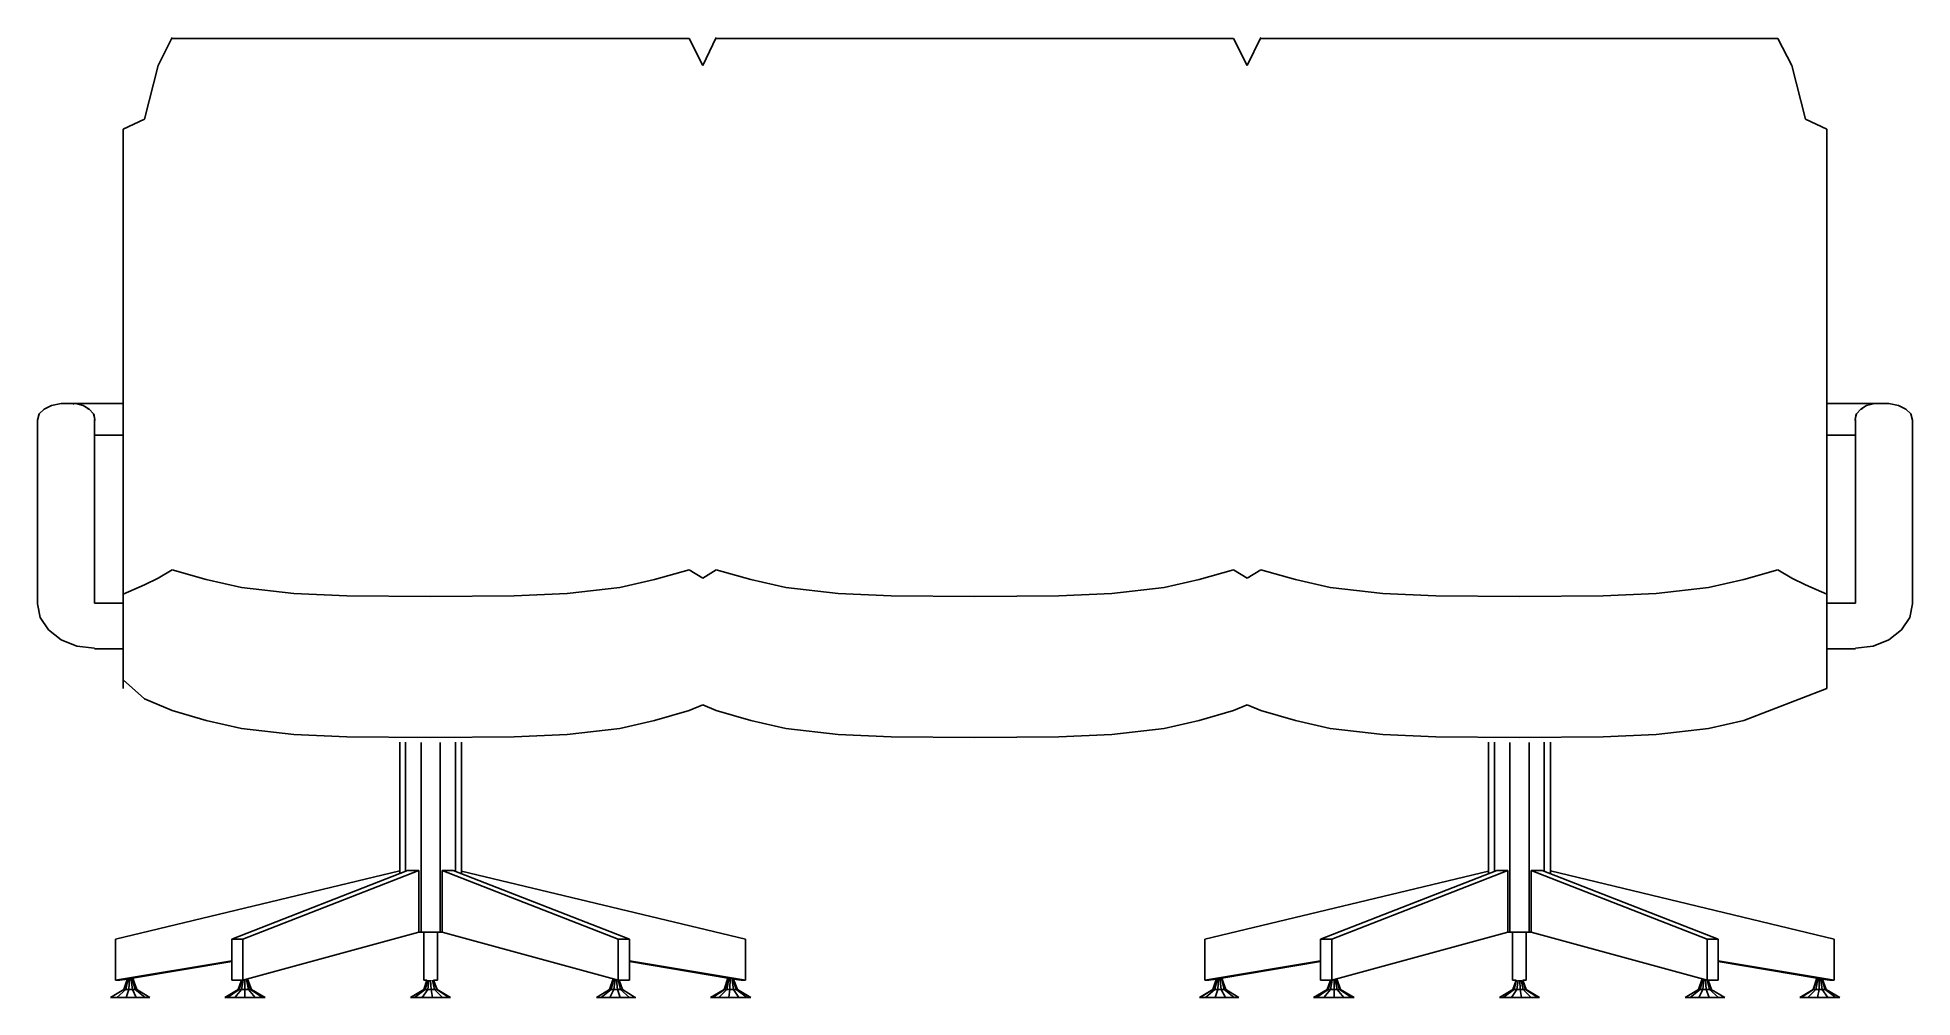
# Model space of a CAD drawing. Extents: x -0.89 to 0.89, y 0 to 0.91.
import ezdxf

# ---------------------------------------------------------------- set-up
doc = ezdxf.new("R2010")
doc.units = 0
doc.layers.get('0').update_dxf_attribs({"linetype": 'CONTINUOUS'})

msp = doc.modelspace()

# ---------------------------------------------------------------- linework, layer by layer
at = {"color": 7, "linetype": 'CONTINUOUS'}
for p, q in [((-0.7739, 0.8829), (-0.7608, 0.9093)), ((-0.7608, 0.9084), (-0.2712, 0.9084)), ((-0.2712, 0.9084), (-0.2583, 0.8829)), ((-0.2583, 0.8829), (-0.2454, 0.9093)), ((-0.2454, 0.9084), (0.2444, 0.9084)), ((0.2444, 0.9084), (0.2573, 0.8829)), ((0.2573, 0.8829), (0.2702, 0.9093)), ((0.2702, 0.9084), (0.7598, 0.9084)), ((0.7598, 0.9084), (0.773, 0.8829)), ((-0.7868, 0.832), (-0.7739, 0.8829)), ((0.773, 0.8829), (0.7859, 0.832)), ((-0.807, 0.8224), (-0.7868, 0.832)), ((-0.807, 0.2926), (-0.807, 0.8224)), ((0.7859, 0.832), (0.8061, 0.8224)), ((0.8061, 0.8224), (0.8061, 0.2926)), ((-0.8865, 0.5528), (-0.8882, 0.5468)), ((-0.8865, 0.5528), (-0.8818, 0.5574)), ((-0.8818, 0.5574), (-0.8748, 0.5607)), ((-0.8748, 0.5607), (-0.8659, 0.5625)), ((-0.807, 0.5625), (-0.8659, 0.5625)), ((-0.8539, 0.562), (-0.8541, 0.562)), ((-0.8448, 0.5607), (-0.852, 0.5625)), ((-0.8391, 0.5574), (-0.8448, 0.5607)), ((-0.8405, 0.5574), (-0.8403, 0.5574)), ((-0.8351, 0.5528), (-0.8391, 0.5574)), ((-0.8356, 0.5528), (-0.8358, 0.5528)), ((-0.834, 0.5475), (-0.8351, 0.5528)), ((-0.8349, 0.5528), (-0.834, 0.5475)), ((0.8061, 0.5625), (0.8649, 0.5625)), ((0.833, 0.5475), (0.8342, 0.5528)), ((0.834, 0.5528), (0.833, 0.5475)), ((0.8342, 0.5528), (0.8382, 0.5574)), ((0.8347, 0.5528), (0.8349, 0.5528)), ((0.8382, 0.5574), (0.8438, 0.5607)), ((0.8396, 0.5574), (0.8394, 0.5574)), ((0.8438, 0.5607), (0.8511, 0.5625)), ((0.853, 0.562), (0.8532, 0.562)), ((0.8739, 0.5607), (0.8649, 0.5625)), ((0.8809, 0.5574), (0.8739, 0.5607)), ((0.8856, 0.5528), (0.8809, 0.5574)), ((0.8856, 0.5528), (0.8872, 0.5468)), ((-0.8882, 0.5475), (-0.8882, 0.373)), ((-0.8342, 0.5449), (-0.834, 0.5475)), ((-0.834, 0.5475), (-0.8342, 0.5461)), ((-0.8342, 0.5467), (-0.834, 0.5475)), ((-0.834, 0.5475), (-0.8342, 0.5475)), ((-0.8342, 0.5475), (-0.8342, 0.3735)), ((-0.8342, 0.5461), (-0.8342, 0.5467)), ((-0.8342, 0.5377), (-0.8342, 0.5379)), ((0.833, 0.5475), (0.8333, 0.5475)), ((0.8333, 0.5467), (0.833, 0.5475)), ((0.833, 0.5475), (0.8333, 0.5461)), ((0.8333, 0.5449), (0.833, 0.5475)), ((0.8333, 0.5475), (0.8333, 0.3735)), ((0.8333, 0.5461), (0.8333, 0.5467)), ((0.8333, 0.5377), (0.8333, 0.5379)), ((0.8872, 0.5475), (0.8872, 0.373)), ((-0.8342, 0.5326), (-0.807, 0.5326)), ((0.8333, 0.5326), (0.8061, 0.5326)), ((-0.7868, 0.3909), (-0.807, 0.3821)), ((-0.7739, 0.3973), (-0.7868, 0.3909)), ((-0.7739, 0.3973), (-0.7608, 0.4052)), ((-0.7284, 0.3959), (-0.7608, 0.4052)), ((-0.6951, 0.3883), (-0.7284, 0.3959)), ((-0.3038, 0.3959), (-0.3369, 0.3883)), ((-0.2712, 0.4052), (-0.3038, 0.3959)), ((-0.2712, 0.4052), (-0.2583, 0.3973)), ((-0.2583, 0.3973), (-0.2454, 0.4052)), ((-0.2128, 0.3959), (-0.2454, 0.4052)), ((-0.1797, 0.3883), (-0.2128, 0.3959)), ((0.2118, 0.3959), (0.1788, 0.3883)), ((0.2444, 0.4052), (0.2118, 0.3959)), ((0.2444, 0.4052), (0.2573, 0.3973)), ((0.2573, 0.3973), (0.2702, 0.4052)), ((0.3029, 0.3959), (0.2702, 0.4052)), ((0.3359, 0.3883), (0.3029, 0.3959)), ((0.7275, 0.3959), (0.6942, 0.3883)), ((0.7598, 0.4052), (0.7275, 0.3959)), ((0.7275, 0.3959), (0.7598, 0.4052)), ((0.773, 0.3973), (0.7598, 0.4052)), ((0.773, 0.3973), (0.7859, 0.3909)), ((0.7859, 0.3909), (0.8061, 0.3821)), ((-0.8856, 0.36), (-0.8882, 0.373)), ((-0.8342, 0.3735), (-0.8075, 0.3735)), ((-0.6454, 0.3825), (-0.6951, 0.3883)), ((-0.6454, 0.3825), (-0.5952, 0.3806)), ((-0.5161, 0.3799), (-0.5952, 0.3806)), ((-0.4368, 0.3806), (-0.5161, 0.3799)), ((-0.3866, 0.3825), (-0.4368, 0.3806)), ((-0.3369, 0.3883), (-0.3866, 0.3825)), ((-0.13, 0.3825), (-0.1797, 0.3883)), ((-0.0798, 0.3806), (-0.13, 0.3825)), ((-0.0005, 0.3799), (-0.0798, 0.3806)), ((0.0788, 0.3806), (-0.0005, 0.3799)), ((0.129, 0.3825), (0.0788, 0.3806)), ((0.1788, 0.3883), (0.129, 0.3825)), ((0.3857, 0.3825), (0.3359, 0.3883)), ((0.4359, 0.3806), (0.3857, 0.3825)), ((0.5152, 0.3799), (0.4359, 0.3806)), ((0.5942, 0.3806), (0.5152, 0.3799)), ((0.6444, 0.3825), (0.5942, 0.3806)), ((0.6942, 0.3883), (0.6444, 0.3825)), ((0.8333, 0.3735), (0.8065, 0.3735)), ((0.8846, 0.36), (0.8872, 0.373)), ((-0.8856, 0.36), (-0.8778, 0.3482)), ((0.8846, 0.36), (0.8769, 0.3482)), ((-0.8778, 0.3482), (-0.8659, 0.3389)), ((-0.8659, 0.3389), (-0.8509, 0.3329)), ((0.8649, 0.3389), (0.8499, 0.3329)), ((0.8769, 0.3482), (0.8649, 0.3389)), ((-0.8509, 0.3329), (-0.8342, 0.3309)), ((-0.8075, 0.3304), (-0.8342, 0.3304)), ((0.8065, 0.3304), (0.8333, 0.3304)), ((0.8499, 0.3329), (0.8333, 0.3309)), ((-0.7868, 0.2829), (-0.807, 0.301)), ((0.7275, 0.2623), (0.8061, 0.2926)), ((-0.7608, 0.2717), (-0.7868, 0.2829)), ((-0.7284, 0.2623), (-0.7608, 0.2717)), ((-0.2712, 0.2717), (-0.3038, 0.2623)), ((-0.2712, 0.2717), (-0.2583, 0.2771)), ((-0.2583, 0.2771), (-0.2454, 0.2717)), ((-0.2128, 0.2623), (-0.2454, 0.2717)), ((0.2444, 0.2717), (0.2118, 0.2623)), ((0.2444, 0.2717), (0.2573, 0.2771)), ((0.2573, 0.2771), (0.2702, 0.2717)), ((0.3029, 0.2623), (0.2702, 0.2717)), ((-0.6951, 0.2548), (-0.7284, 0.2623)), ((-0.6454, 0.249), (-0.6951, 0.2548)), ((-0.5952, 0.247), (-0.6454, 0.249)), ((-0.3866, 0.249), (-0.4368, 0.247)), ((-0.3369, 0.2548), (-0.3866, 0.249)), ((-0.3038, 0.2623), (-0.3369, 0.2548)), ((-0.1797, 0.2548), (-0.2128, 0.2623)), ((-0.13, 0.249), (-0.1797, 0.2548)), ((-0.0798, 0.247), (-0.13, 0.249)), ((0.129, 0.249), (0.0788, 0.247)), ((0.1788, 0.2548), (0.129, 0.249)), ((0.2118, 0.2623), (0.1788, 0.2548)), ((0.3359, 0.2548), (0.3029, 0.2623)), ((0.3857, 0.249), (0.3359, 0.2548)), ((0.4359, 0.247), (0.3857, 0.249)), ((0.5942, 0.247), (0.6444, 0.249)), ((0.6444, 0.249), (0.6942, 0.2548)), ((0.6942, 0.2548), (0.7275, 0.2623)), ((-0.5161, 0.2463), (-0.5952, 0.247)), ((-0.5452, 0.2417), (-0.5452, 0.1172)), ((-0.5396, 0.1193), (-0.5396, 0.2417)), ((-0.525, 0.2416), (-0.525, 0.0618)), ((-0.4368, 0.247), (-0.5161, 0.2463)), ((-0.507, 0.0618), (-0.507, 0.2416)), ((-0.4924, 0.2417), (-0.4924, 0.1193)), ((-0.4868, 0.117), (-0.4868, 0.2417)), ((-0.0005, 0.2463), (-0.0798, 0.247)), ((0.0788, 0.247), (-0.0005, 0.2463)), ((0.5152, 0.2463), (0.4359, 0.247)), ((0.4858, 0.117), (0.4858, 0.2417)), ((0.4915, 0.2417), (0.4915, 0.1193)), ((0.506, 0.2416), (0.506, 0.0618)), ((0.5152, 0.2463), (0.5942, 0.247)), ((0.5241, 0.0618), (0.5241, 0.2416)), ((0.5386, 0.2417), (0.5386, 0.1193)), ((0.5443, 0.117), (0.5443, 0.2417)), ((-0.5452, 0.12), (-0.8143, 0.0552)), ((-0.7042, 0.0552), (-0.5377, 0.1202)), ((-0.5271, 0.1202), (-0.6937, 0.0552)), ((-0.5271, 0.1202), (-0.5377, 0.1202)), ((-0.5271, 0.0618), (-0.5271, 0.1202)), ((-0.3383, 0.0552), (-0.5051, 0.1202)), ((-0.5051, 0.1202), (-0.4945, 0.1202)), ((-0.5051, 0.1202), (-0.5051, 0.0618)), ((-0.4945, 0.1202), (-0.3277, 0.0552)), ((-0.2179, 0.0552), (-0.4868, 0.1198)), ((0.217, 0.0552), (0.4858, 0.1198)), ((0.4936, 0.1202), (0.3268, 0.0552)), ((0.5039, 0.1202), (0.3373, 0.0552)), ((0.5039, 0.1202), (0.4936, 0.1202)), ((0.5039, 0.0618), (0.5039, 0.1202)), ((0.6927, 0.0552), (0.5262, 0.1202)), ((0.5262, 0.1202), (0.5365, 0.1202)), ((0.5262, 0.0618), (0.5262, 0.1202)), ((0.5365, 0.1202), (0.7033, 0.0552)), ((0.5443, 0.12), (0.8131, 0.0552)), ((-0.8143, 0.0552), (-0.8143, 0.0164)), ((-0.7042, 0.0552), (-0.6937, 0.0552)), ((-0.7042, 0.0164), (-0.7042, 0.0552)), ((-0.6937, 0.0164), (-0.5271, 0.0618)), ((-0.6937, 0.0552), (-0.6937, 0.0164)), ((-0.5271, 0.0618), (-0.5051, 0.0618)), ((-0.5224, 0.0618), (-0.5224, 0.0164)), ((-0.5095, 0.0164), (-0.5095, 0.0618)), ((-0.5051, 0.0618), (-0.3383, 0.0164)), ((-0.3383, 0.0164), (-0.3383, 0.0552)), ((-0.3383, 0.0552), (-0.3277, 0.0552)), ((-0.3277, 0.0552), (-0.3277, 0.0164)), ((-0.2179, 0.0164), (-0.2179, 0.0552)), ((0.217, 0.0164), (0.217, 0.0552)), ((0.3268, 0.0552), (0.3268, 0.0164)), ((0.3373, 0.0552), (0.3268, 0.0552)), ((0.3373, 0.0164), (0.5039, 0.0618)), ((0.3373, 0.0552), (0.3373, 0.0164)), ((0.5039, 0.0618), (0.5262, 0.0618)), ((0.5086, 0.0618), (0.5086, 0.0164)), ((0.5215, 0.0164), (0.5215, 0.0618)), ((0.6927, 0.0164), (0.5262, 0.0618)), ((0.7033, 0.0552), (0.6927, 0.0552)), ((0.6927, 0.0552), (0.6927, 0.0164)), ((0.7033, 0.0164), (0.7033, 0.0552)), ((0.8131, 0.0552), (0.8131, 0.0164)), ((-0.8143, 0.0164), (-0.7042, 0.0348)), ((-0.8063, 0.0077), (-0.803, 0.0181)), ((-0.8023, 0.0183), (-0.8046, 0.0077)), ((-0.8016, 0.0077), (-0.8009, 0.0185)), ((-0.7997, 0.0186), (-0.7983, 0.0077)), ((-0.7957, 0.0077), (-0.7988, 0.0188)), ((-0.7983, 0.019), (-0.7941, 0.0077)), ((-0.7042, 0.0341), (-0.7981, 0.0183)), ((-0.2179, 0.0164), (-0.3277, 0.0347)), ((-0.3277, 0.0341), (-0.2344, 0.0183)), ((-0.2344, 0.0183), (-0.2381, 0.0077)), ((-0.2374, 0.0077), (-0.2339, 0.019)), ((-0.2355, 0.0077), (-0.2332, 0.0188)), ((-0.2322, 0.0186), (-0.2325, 0.0077)), ((-0.2292, 0.0077), (-0.2308, 0.0185)), ((-0.2299, 0.0183), (-0.2266, 0.0077)), ((-0.2254, 0.0077), (-0.2294, 0.0181)), ((0.217, 0.0164), (0.3268, 0.0347)), ((0.2283, 0.0181), (0.2247, 0.0077)), ((0.2266, 0.0077), (0.229, 0.0183)), ((0.2301, 0.0185), (0.2294, 0.0077)), ((0.2313, 0.0186), (0.2327, 0.0077)), ((0.2355, 0.0077), (0.2325, 0.0188)), ((0.2329, 0.019), (0.2369, 0.0077)), ((0.3268, 0.0341), (0.2332, 0.0183)), ((0.3268, 0.0347), (0.3268, 0.0341)), ((0.7033, 0.0348), (0.8131, 0.0164)), ((0.7967, 0.0183), (0.7033, 0.0341)), ((0.7932, 0.0077), (0.7967, 0.0183)), ((0.7936, 0.0077), (0.7971, 0.019)), ((0.7978, 0.0188), (0.7957, 0.0077)), ((0.799, 0.0186), (0.7988, 0.0077)), ((0.8002, 0.0185), (0.8018, 0.0077)), ((0.8044, 0.0077), (0.8011, 0.0183)), ((0.8016, 0.0181), (0.8056, 0.0077)), ((-0.819, 0), (-0.8063, 0.0077)), ((-0.7817, 0), (-0.819, 0)), ((-0.8143, 0.0164), (-0.8103, 0.0164)), ((-0.8046, 0.0077), (-0.8131, 0)), ((-0.8032, 0.0174), (-0.8103, 0.0164)), ((-0.8065, 0.0077), (-0.7941, 0.0077)), ((-0.8042, 0), (-0.8016, 0.0077)), ((-0.7983, 0.0077), (-0.7946, 0)), ((-0.7861, 0), (-0.7957, 0.0077)), ((-0.7941, 0.0077), (-0.7817, 0)), ((-0.7108, 0), (-0.6981, 0.0077)), ((-0.6726, 0), (-0.7108, 0)), ((-0.7082, 0), (-0.6972, 0.0077)), ((-0.7042, 0.0164), (-0.6937, 0.0164)), ((-0.6949, 0.0077), (-0.7012, 0)), ((-0.6951, 0.0164), (-0.6981, 0.0077)), ((-0.6981, 0.0077), (-0.6855, 0.0077)), ((-0.6972, 0.0077), (-0.6946, 0.0164)), ((-0.6946, 0.0164), (-0.6951, 0.0164)), ((-0.6935, 0.0164), (-0.6949, 0.0077)), ((-0.6937, 0.0164), (-0.6935, 0.0164)), ((-0.6918, 0.0167), (-0.6918, 0)), ((-0.6885, 0.0077), (-0.6904, 0.0172)), ((-0.6892, 0.0176), (-0.6895, 0.0174)), ((-0.6895, 0.0174), (-0.6864, 0.0077)), ((-0.6855, 0.0077), (-0.6892, 0.0176)), ((-0.6822, 0), (-0.6885, 0.0077)), ((-0.6864, 0.0077), (-0.6752, 0)), ((-0.6855, 0.0077), (-0.6726, 0)), ((-0.5351, 0), (-0.5222, 0.0077)), ((-0.4971, 0), (-0.5351, 0)), ((-0.5313, 0), (-0.521, 0.0077)), ((-0.5187, 0.0077), (-0.5238, 0)), ((-0.5224, 0.0164), (-0.5194, 0.0164)), ((-0.5194, 0.0164), (-0.5222, 0.0077)), ((-0.5222, 0.0077), (-0.5098, 0.0077)), ((-0.521, 0.0077), (-0.5187, 0.0164)), ((-0.5175, 0.0164), (-0.5187, 0.0077)), ((-0.5154, 0.0077), (-0.5159, 0.0164)), ((-0.5154, 0.0077), (-0.514, 0)), ((-0.5142, 0.0164), (-0.5123, 0.0077)), ((-0.5102, 0.0077), (-0.5133, 0.0164)), ((-0.5098, 0.0077), (-0.5131, 0.0164)), ((-0.5131, 0.0164), (-0.5095, 0.0164)), ((-0.5123, 0.0077), (-0.5048, 0)), ((-0.4987, 0), (-0.5102, 0.0077)), ((-0.5098, 0.0077), (-0.4971, 0)), ((-0.3589, 0), (-0.3465, 0.0077)), ((-0.3216, 0), (-0.3589, 0)), ((-0.3451, 0.0077), (-0.3545, 0)), ((-0.3465, 0.0077), (-0.3432, 0.0176)), ((-0.3465, 0.0077), (-0.3343, 0.0077)), ((-0.3463, 0), (-0.3423, 0.0077)), ((-0.3425, 0.0174), (-0.3451, 0.0077)), ((-0.3423, 0.0077), (-0.3413, 0.0171)), ((-0.3399, 0.0167), (-0.339, 0.0077)), ((-0.339, 0.0077), (-0.3364, 0)), ((-0.3277, 0.0164), (-0.3383, 0.0164)), ((-0.3383, 0.0164), (-0.3362, 0.0077)), ((-0.3343, 0.0077), (-0.3373, 0.0164)), ((-0.3362, 0.0077), (-0.3277, 0)), ((-0.3223, 0), (-0.3343, 0.0077)), ((-0.2508, 0), (-0.2381, 0.0077)), ((-0.2128, 0), (-0.2508, 0)), ((-0.2374, 0.0077), (-0.2491, 0)), ((-0.243, 0), (-0.2355, 0.0077)), ((-0.2381, 0.0077), (-0.2254, 0.0077)), ((-0.2325, 0.0077), (-0.2337, 0)), ((-0.2292, 0.0174), (-0.2219, 0.0164)), ((-0.224, 0), (-0.2292, 0.0077)), ((-0.2266, 0.0077), (-0.2163, 0)), ((-0.2128, 0), (-0.2254, 0.0077)), ((-0.2219, 0.0164), (-0.2179, 0.0164)), ((0.2121, 0), (0.2247, 0.0077)), ((0.2247, 0.0077), (0.2128, 0)), ((0.221, 0.0164), (0.217, 0.0164)), ((0.2266, 0.0077), (0.2179, 0)), ((0.221, 0.0164), (0.228, 0.0174)), ((0.2369, 0.0077), (0.2247, 0.0077)), ((0.2294, 0.0077), (0.2268, 0)), ((0.2327, 0.0077), (0.2367, 0)), ((0.2449, 0), (0.2355, 0.0077)), ((0.2369, 0.0077), (0.2494, 0)), ((0.3331, 0.0077), (0.3202, 0)), ((0.3228, 0), (0.3338, 0.0077)), ((0.3268, 0.0164), (0.3373, 0.0164)), ((0.3362, 0.0077), (0.3298, 0)), ((0.3362, 0.0164), (0.3331, 0.0077)), ((0.3331, 0.0077), (0.3456, 0.0077)), ((0.3338, 0.0077), (0.3364, 0.0164)), ((0.3376, 0.0164), (0.3362, 0.0077)), ((0.3364, 0.0164), (0.3362, 0.0164)), ((0.3373, 0.0164), (0.3376, 0.0164)), ((0.3395, 0.0169), (0.3395, 0)), ((0.3425, 0.0077), (0.3406, 0.0172)), ((0.342, 0.0176), (0.3418, 0.0174)), ((0.3418, 0.0174), (0.3448, 0.0077)), ((0.3456, 0.0077), (0.342, 0.0176)), ((0.3488, 0), (0.3425, 0.0077)), ((0.3448, 0.0077), (0.3559, 0)), ((0.3585, 0), (0.3456, 0.0077)), ((0.4962, 0), (0.5088, 0.0077)), ((0.51, 0.0077), (0.4997, 0)), ((0.5126, 0.0077), (0.5074, 0)), ((0.5086, 0.0164), (0.5119, 0.0164)), ((0.5119, 0.0164), (0.5088, 0.0077)), ((0.5088, 0.0077), (0.5213, 0.0077)), ((0.5123, 0.0164), (0.51, 0.0077)), ((0.5126, 0.0077), (0.5138, 0.0164)), ((0.5154, 0.0164), (0.5156, 0.0077)), ((0.5156, 0.0077), (0.517, 0)), ((0.5187, 0.0077), (0.5168, 0.0164)), ((0.518, 0.0164), (0.5208, 0.0077)), ((0.5213, 0.0077), (0.5182, 0.0164)), ((0.5182, 0.0164), (0.5215, 0.0164)), ((0.5262, 0), (0.5187, 0.0077)), ((0.5208, 0.0077), (0.5325, 0)), ((0.5339, 0), (0.5213, 0.0077)), ((0.6845, 0.0077), (0.6721, 0)), ((0.6766, 0), (0.6862, 0.0077)), ((0.6881, 0.0176), (0.6845, 0.0077)), ((0.6845, 0.0077), (0.697, 0.0077)), ((0.6888, 0.0077), (0.6848, 0)), ((0.6862, 0.0077), (0.6888, 0.0174)), ((0.6888, 0.0077), (0.6897, 0.0171)), ((0.692, 0.0077), (0.6913, 0.0167)), ((0.6946, 0), (0.692, 0.0077)), ((0.6927, 0.0164), (0.7033, 0.0164)), ((0.6927, 0.0164), (0.6949, 0.0077)), ((0.697, 0.0077), (0.6939, 0.0164)), ((0.6949, 0.0077), (0.7035, 0)), ((0.7094, 0), (0.6967, 0.0077)), ((0.6967, 0.0077), (0.697, 0.0077)), ((0.7932, 0.0077), (0.7805, 0)), ((0.7819, 0), (0.7936, 0.0077)), ((0.7957, 0.0077), (0.7882, 0)), ((0.8056, 0.0077), (0.7932, 0.0077)), ((0.7988, 0.0077), (0.7974, 0)), ((0.8091, 0.0164), (0.8018, 0.0174)), ((0.8018, 0.0077), (0.807, 0)), ((0.8147, 0), (0.8044, 0.0077)), ((0.8056, 0.0077), (0.8183, 0)), ((0.8131, 0.0164), (0.8091, 0.0164))]:
    msp.add_line(p, q, dxfattribs=at)
for p, q in [((0.2121, 0), (0.2494, 0)), ((0.3202, 0), (0.3585, 0)), ((0.4962, 0), (0.5339, 0)), ((0.6721, 0), (0.7094, 0)), ((0.7805, 0), (0.8183, 0))]:
    msp.add_line(p, q)

doc.saveas('drawing.dxf')
